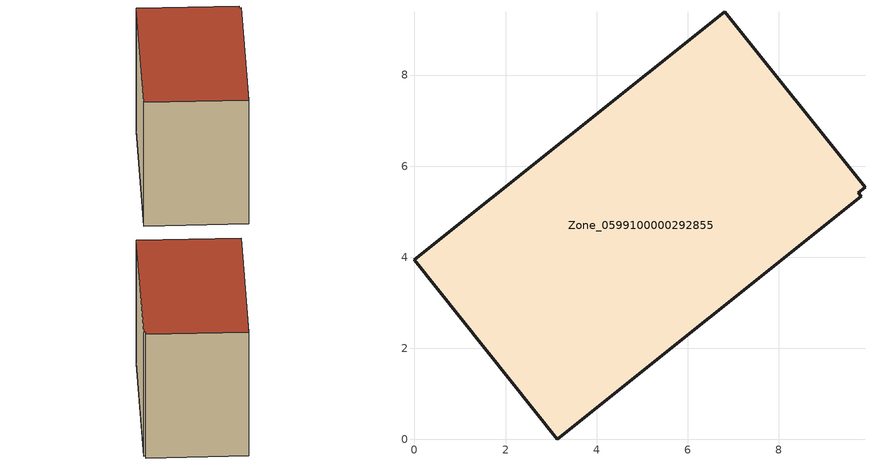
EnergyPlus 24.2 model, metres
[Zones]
Zone_0599100000292855
 floor ground (C_G): 9.89,5.54 9.74,5.42 9.81,5.34 3.14,0 0,3.94 6.81,9.39 z0
 wall outside (C_F): 9.89,5.54 6.81,9.39 0,3.94 3.14,0 9.81,5.34 9.74,5.42 9.89,5.54 z0:6.94
 roof outside (C_R): 9.74,5.42 9.89,5.54 6.81,9.39 0,3.94 3.14,0 9.81,5.34 z6.94
[BUILDING]
Pand.0599100000292855: North Axis=0; Terrain=City; Loads Convergence Tolerance Value=0.04; Temperature Convergence Tolerance Value=0.4; Solar Distribution=FullExterior; Maximum Number of Warmup Days=25; Minimum Number of Warmup Days=1
[Site:Location]
Rotterdam.The.Hague.AP_ZH_NLD Design_Conditions: Latitude=51.96; Longitude=4.45; Time Zone=1; Elevation=-4.5
[SITE:GROUNDTEMPERATURE:BUILDINGSURFACE]
18, 18, 18, 18, 18, 18, 18, 18, 18, 18, 18, 18
[MATERIAL] Thermal Absorptance=0.9; Solar Absorptance=0.7; Visible Absorptance=0.7
Name | Roughness | Thickness | Conductivity | Density | Specific Heat
G.TI.1946 | MediumSmooth | 0.15 | 1 | 540 | 1210
F.TI.1946 | Rough | 0.3 | 0.857143 | 1920 | 840
R.TI.1946 | MediumRough | 0.2 | 0.1 | 1500 | 1000
[CONSTRUCTION]
C_G: G.TI.1946
C_F: F.TI.1946
C_R: R.TI.1946
[ZONE]
Zone_0599100000292855: Type=1; Multiplier=1; Ceiling Height=Autocalculate; Volume=Autocalculate; Floor Area=autocalculate; Part of Total Floor Area=Yes
[ZONEINFILTRATION:DESIGNFLOWRATE]
Infil_Zone_0599100000292855: Zone or ZoneList or Space or SpaceList=Zone_0599100000292855; Schedule=AlwaysOn; Design Flow Rate Calculation Method=Flow/Area; Flow Rate per Floor Area=0.003; Constant Term Coefficient=1; Temperature Term Coefficient=0; Velocity Term Coefficient=0; Velocity Squared Term Coefficient=0
[HVACTEMPLATE:ZONE:IDEALLOADSAIRSYSTEM]
Zone_0599100000292855: Maximum Heating Supply Air Temperature=50; Minimum Cooling Supply Air Temperature=13; Maximum Heating Supply Air Humidity Ratio=0.0156; Minimum Cooling Supply Air Humidity Ratio=0.0077; Heating Limit=NoLimit; Cooling Limit=NoLimit; Dehumidification Control Type=ConstantSensibleHeatRatio; Cooling Sensible Heat Ratio=0.7; Dehumidification Setpoint=60; Humidification Control Type=None; Humidification Setpoint=30; Outdoor Air Method=None; Outdoor Air Flow Rate per Person=0.00944; Outdoor Air Flow Rate per Zone Floor Area=0; Outdoor Air Flow Rate per Zone=0; Demand Controlled Ventilation Type=None; Outdoor Air Economizer Type=NoEconomizer; Heat Recovery Type=None; Sensible Heat Recovery Effectiveness=0.7; Latent Heat Recovery Effectiveness=0.65
[ZONECONTROL:THERMOSTAT]
ThermostatControl_Zone_0599100000292855: Zone or ZoneList=Zone_0599100000292855; Control Type Schedule=DualSetpointControlType; Control 1=Thermostat_Zone_0599100000292855; Temperature Difference Between Cutout And Setpoint=0
[THERMOSTATSETPOINT:DUALSETPOINT]
Thermostat_Zone_0599100000292855: Heating Setpoint Temperature Schedule=HeatingSetpoint_Zone_0599100000292855; Cooling Setpoint Temperature Schedule=CoolingSetpoint_Zone_0599100000292855
[SCHEDULE:COMPACT]
HeatingSetpoint_Zone_0599100000292855: Through: 12/31, For: AllDays, Until: 24:00, 21
CoolingSetpoint_Zone_0599100000292855: Through: 12/31, For: AllDays, Until: 24:00, 24
DualSetpointControlType: Through: 12/31, For: AllDays, Until: 24:00, 4
AlwaysOn: Through: 12/31, For: AllDays, Until: 24:00, 1
